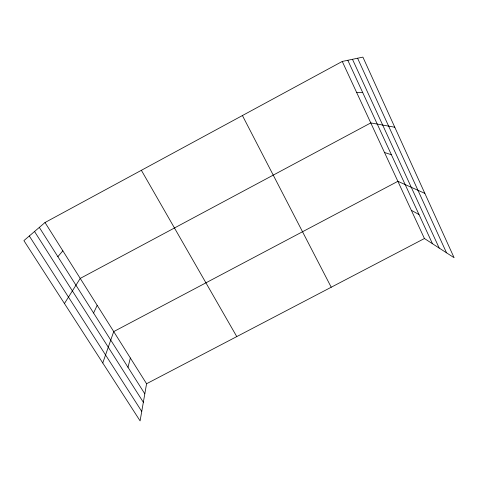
<?xml version="1.0" encoding="UTF-8"?>
<svg xmlns="http://www.w3.org/2000/svg" width="478" height="478" viewBox="0 0 478 478"><rect width="100%" height="100%" fill="white"/><g stroke="black" fill="none" stroke-linecap="round" stroke-linejoin="round"><path stroke-width="0.72" d="M45.016 222.521L146.573 383.738L140.09 420.885L23.9 240.619L45.016 222.521L342.248 61.447L362.898 57.115L454.1 257.714L424.428 238.522L342.248 61.447M127.996 367.313L130.351 357.986M102.758 362.963L113.722 331.595L397.881 181.317L424.846 193.369M93.574 313.006L97.177 305.328M64.446 303.524L80.226 278.417L370.779 122.918L394.774 127.226M57.874 256.686L62.839 250.819M146.573 383.738L424.428 238.522M356.702 92.577L362.73 92.607M384.497 152.488L391.398 154.729M411.319 210.284L419.003 214.544M29.307 235.983L141.739 411.439M34.541 231.501L143.34 402.261M39.316 227.409L144.81 393.836M141.374 170.299L236.771 336.602M242.424 115.545L331.224 287.236M347.811 60.282L432.476 243.732M352.477 59.302L439.198 248.076M357.592 58.226L446.536 252.826"/></g></svg>
